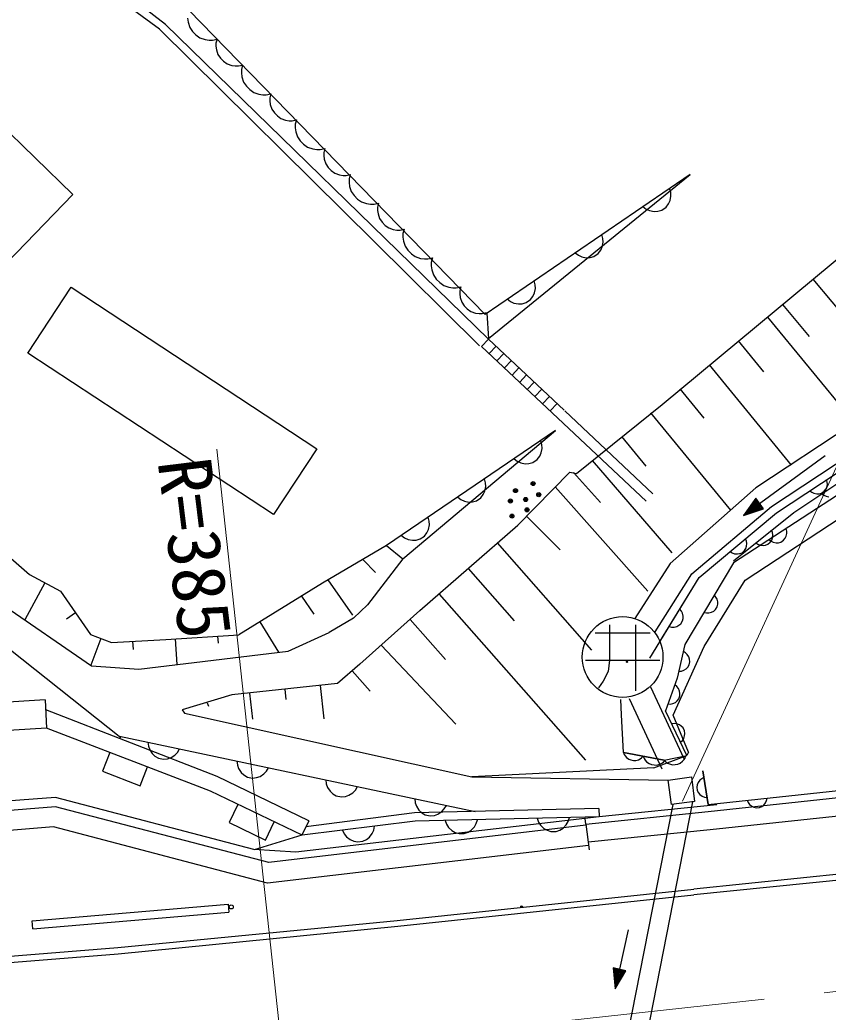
# Model space of a CAD drawing. Units: millimetres, scale not verified. Extents: x 40000 to 680000, y 20000 to 380000.
# Drawn here: x 333266 to 353272, y 272354 to 296918 of the extents above; entities that cross this region are included whole.
import ezdxf
from ezdxf.enums import TextEntityAlignment as Align

# ---------------------------------------------------------------- set-up
doc = ezdxf.new("R2010")
doc.units = ezdxf.units.MM
doc.header["$LTSCALE"] = 1000
doc.linetypes.add('CHAIN', pattern=[18.5, 12, -1.5, 3.5, -1.5])
for name, color, linetype, lineweight in [('M-BGD', 7, 'Continuous', 25), ('M-BMK', 2, 'CHAIN', 13), ('M-STR-HTXT', 7, 'Continuous', 13), ('M-STR-STRC', 7, 'Continuous', 25)]:
    doc.layers.add(name, color=color, linetype=linetype, lineweight=lineweight)
doc.styles.add('ＭＳ ゴシック', font='')
doc.styles.get('ＭＳ ゴシック').set_extended_font_data('MS Gothic')

msp = doc.modelspace()

# ---------------------------------------------------------------- linework, layer by layer
at = {"layer": 'M-BGD'}
for p, q in [((336722, 296684), (331272, 300719)), ((336869, 296801), (331713, 300837)), ((344784, 289624), (337445, 297154)), ((344865, 289014), (336869, 296801)), ((337415, 296957), (337428, 296857)), ((337428, 296857), (337470, 296730)), ((337470, 296730), (337540, 296630)), ((330541, 296507), (334581, 292595)), ((342024, 291440), (336722, 296684)), ((337540, 296630), (337624, 296545)), ((337624, 296545), (337722, 296473)), ((337722, 296473), (337849, 296430)), ((337849, 296430), (337948, 296415)), ((337948, 296415), (338033, 296414)), ((338033, 296414), (338146, 296442)), ((338146, 296442), (338120, 296340)), ((338120, 296340), (338120, 296264)), ((338120, 296264), (338132, 296175)), ((338132, 296175), (338169, 296060)), ((338169, 296060), (338232, 295970)), ((338232, 295970), (338308, 295893)), ((338308, 295893), (338396, 295829)), ((338396, 295829), (338510, 295790)), ((338510, 295790), (338599, 295776)), ((338599, 295776), (338676, 295776)), ((338676, 295776), (338778, 295800)), ((338778, 295800), (338749, 295687)), ((338749, 295687), (338748, 295603)), ((338748, 295603), (338761, 295504)), ((338761, 295504), (338803, 295376)), ((338803, 295376), (338873, 295276)), ((338873, 295276), (338957, 295191)), ((338957, 295191), (339055, 295119)), ((339055, 295119), (339182, 295076)), ((339182, 295076), (339281, 295061)), ((339281, 295061), (339366, 295060)), ((339366, 295060), (339479, 295088)), ((339479, 295088), (339453, 294986)), ((339453, 294986), (339453, 294910)), ((339453, 294910), (339465, 294821)), ((339465, 294821), (339502, 294706)), ((339502, 294706), (339565, 294616)), ((339565, 294616), (339641, 294539)), ((339641, 294539), (339729, 294475)), ((339729, 294475), (339843, 294436)), ((339843, 294436), (339932, 294422)), ((339932, 294422), (340009, 294422)), ((340009, 294422), (340111, 294446)), ((340082, 294334), (340081, 294249)), ((340111, 294446), (340082, 294334)), ((340081, 294249), (340094, 294150)), ((340094, 294150), (340136, 294022)), ((340136, 294022), (340206, 293922)), ((340206, 293922), (340290, 293837)), ((340290, 293837), (340388, 293765)), ((349163, 287394), (357031, 293931)), ((340388, 293765), (340515, 293722)), ((340515, 293722), (340614, 293707)), ((340614, 293707), (340699, 293706)), ((340699, 293706), (340812, 293734)), ((340812, 293734), (340786, 293632)), ((340786, 293632), (340786, 293556)), ((340786, 293556), (340798, 293467)), ((340798, 293467), (340835, 293352)), ((340835, 293352), (340898, 293262)), ((340898, 293262), (340974, 293185)), ((340974, 293185), (341062, 293121)), ((341062, 293121), (341176, 293082)), ((341176, 293082), (341265, 293068)), ((341265, 293068), (341342, 293068)), ((341342, 293068), (341444, 293093)), ((341444, 293093), (341415, 292980)), ((349856, 293093), (344784, 289624)), ((344867, 289028), (349856, 293093)), ((341415, 292980), (341414, 292895)), ((341414, 292895), (341427, 292796)), ((334581, 292595), (332052, 289983)), ((341427, 292796), (341469, 292668)), ((341469, 292668), (341539, 292569)), ((341539, 292569), (341623, 292483)), ((349375, 292649), (349348, 292746)), ((349360, 292445), (349381, 292556)), ((349381, 292556), (349375, 292649)), ((341623, 292483), (341721, 292412)), ((341721, 292412), (341848, 292368)), ((341848, 292368), (341947, 292353)), ((341947, 292353), (342032, 292353)), ((342032, 292353), (342145, 292380)), ((342145, 292380), (342119, 292278)), ((349259, 292280), (349321, 292360)), ((349321, 292360), (349360, 292445)), ((342119, 292278), (342119, 292202)), ((342119, 292202), (342131, 292113)), ((342131, 292113), (342168, 291998)), ((348687, 292296), (348767, 292234)), ((348767, 292234), (348852, 292195)), ((348852, 292195), (348963, 292174)), ((348963, 292174), (349056, 292180)), ((349056, 292180), (349154, 292207)), ((349154, 292207), (349259, 292280)), ((342168, 291998), (342231, 291908)), ((342231, 291908), (342307, 291831)), ((342307, 291831), (342395, 291767)), ((342395, 291767), (342509, 291728)), ((342509, 291728), (342598, 291715)), ((342598, 291715), (342675, 291714)), ((342675, 291714), (342777, 291739)), ((342748, 291626), (342747, 291541)), ((342777, 291739), (342748, 291626)), ((347697, 291505), (347670, 291602)), ((344646, 288847), (342024, 291440)), ((342747, 291541), (342760, 291442)), ((342760, 291442), (342802, 291314)), ((347682, 291301), (347703, 291412)), ((347703, 291412), (347697, 291505)), ((342802, 291314), (342872, 291215)), ((342872, 291215), (342956, 291129)), ((342956, 291129), (343054, 291058)), ((347009, 291152), (347089, 291091)), ((347089, 291091), (347174, 291051)), ((347476, 291063), (347581, 291136)), ((347581, 291136), (347643, 291216)), ((347643, 291216), (347682, 291301)), ((343054, 291058), (343181, 291014)), ((343181, 291014), (343280, 290999)), ((343280, 290999), (343365, 290999)), ((343365, 290999), (343478, 291026)), ((343478, 291026), (343449, 290913)), ((343449, 290913), (343449, 290828)), ((347174, 291051), (347285, 291030)), ((347285, 291030), (347378, 291036)), ((347378, 291036), (347476, 291063)), ((343449, 290828), (343462, 290729)), ((343462, 290729), (343503, 290602)), ((343503, 290602), (343573, 290502)), ((343573, 290502), (343657, 290416)), ((343657, 290416), (343756, 290345)), ((343756, 290345), (343883, 290302)), ((346019, 290361), (345992, 290458)), ((346025, 290268), (346019, 290361)), ((352895, 290498), (355163, 287766)), ((333461, 288669), (334533, 290300)), ((334533, 290300), (340614, 286300)), ((343883, 290302), (343982, 290287)), ((343982, 290287), (344067, 290286)), ((344067, 290286), (344180, 290313)), ((344154, 290212), (344153, 290135)), ((344153, 290135), (344165, 290046)), ((344180, 290313), (344154, 290212)), ((345965, 290072), (346004, 290157)), ((346004, 290157), (346025, 290268)), ((344165, 290046), (344202, 289931)), ((344202, 289931), (344265, 289842)), ((345331, 290008), (345411, 289947)), ((345411, 289947), (345496, 289907)), ((345496, 289907), (345607, 289886)), ((345607, 289886), (345700, 289892)), ((345700, 289892), (345798, 289919)), ((345798, 289919), (345903, 289992)), ((345903, 289992), (345965, 290072)), ((352143, 289874), (352804, 289078)), ((344265, 289842), (344341, 289765)), ((344341, 289765), (344430, 289701)), ((344430, 289701), (344544, 289661)), ((344544, 289661), (344633, 289648)), ((344633, 289648), (344709, 289647)), ((344709, 289647), (344811, 289672)), ((344822, 289661), (344867, 289028)), ((351767, 289561), (353920, 286936)), ((344865, 289014), (344694, 288832)), ((346738, 287260), (344865, 289014)), ((351045, 288969), (351673, 288203)), ((339541, 284670), (333461, 288669)), ((346579, 287061), (344694, 288832)), ((345054, 288837), (344883, 288655)), ((345242, 288660), (345071, 288478)), ((345431, 288483), (345260, 288301)), ((350323, 288377), (352359, 285894)), ((345619, 288306), (345448, 288124)), ((352423, 284727), (357836, 288335)), ((345808, 288129), (345637, 287946)), ((345997, 287951), (345825, 287769)), ((351220, 283044), (358777, 288032)), ((355676, 288114), (351481, 285330)), ((346185, 287774), (346014, 287592)), ((349600, 287785), (350194, 287061)), ((357493, 287761), (350927, 283474)), ((346374, 287597), (346202, 287415)), ((346562, 287420), (346391, 287238)), ((347040, 285686), (349163, 287394)), ((351866, 284870), (356009, 287615)), ((351995, 284717), (356120, 287448)), ((351995, 284717), (356120, 287448)), ((346751, 287243), (348936, 285188)), ((348878, 287193), (350856, 284780)), ((346579, 287061), (348765, 285005)), ((346526, 286751), (342341, 283906)), ((342742, 283576), (346526, 286751)), ((346187, 286404), (346159, 286502)), ((348156, 286601), (348756, 285869)), ((340614, 286300), (339541, 284670)), ((346132, 286115), (346171, 286200)), ((346171, 286200), (346192, 286311)), ((346192, 286311), (346187, 286404)), ((345497, 286052), (345578, 285990)), ((345578, 285990), (345663, 285951)), ((345663, 285951), (345774, 285930)), ((345774, 285930), (345867, 285935)), ((345867, 285935), (345964, 285963)), ((345964, 285963), (346070, 286035)), ((346070, 286035), (346132, 286115)), ((347434, 286009), (349406, 283725)), ((353195, 286124), (351176, 284651)), ((345588, 284412), (346881, 285723)), ((346881, 285723), (347040, 285686)), ((346972, 285712), (347636, 284968)), ((344792, 285456), (344764, 285553)), ((344797, 285363), (344792, 285456)), ((353251, 285477), (353234, 285538)), ((353254, 285418), (353251, 285477)), ((344737, 285167), (344776, 285252)), ((344776, 285252), (344797, 285363)), ((346513, 285355), (348809, 282774)), ((351481, 285330), (349360, 283462)), ((352818, 285262), (352867, 285223)), ((352867, 285223), (352920, 285198)), ((352920, 285198), (352989, 285184)), ((352989, 285184), (353048, 285186)), ((353048, 285186), (353109, 285203)), ((353109, 285203), (353175, 285247)), ((353118, 285189), (353168, 285150)), ((353175, 285247), (353214, 285297)), ((353214, 285297), (353239, 285349)), ((353239, 285349), (353254, 285418)), ((344103, 285104), (344183, 285042)), ((344183, 285042), (344268, 285003)), ((344268, 285003), (344379, 284982)), ((344379, 284982), (344472, 284987)), ((344472, 284987), (344570, 285015)), ((344570, 285015), (344675, 285087)), ((344675, 285087), (344737, 285167)), ((351485, 285075), (351176, 284651)), ((351487, 285038), (351224, 284686)), ((351489, 285002), (351273, 284721)), ((351490, 284966), (351321, 284757)), ((351674, 284816), (351485, 285075)), ((351640, 284828), (351487, 285038)), ((351606, 284841), (351489, 285002)), ((351573, 284853), (351490, 284966)), ((353168, 285150), (353220, 285125)), ((353220, 285125), (353290, 285112)), ((331622, 284836), (333502, 283186)), ((349900, 283201), (351866, 284870)), ((350080, 283113), (351995, 284717)), ((350080, 283113), (351995, 284717)), ((350931, 283529), (352423, 284727)), ((351176, 284651), (351674, 284816)), ((351224, 284686), (351640, 284828)), ((351273, 284721), (351606, 284841)), ((351321, 284757), (351573, 284853)), ((351492, 284930), (351370, 284792)), ((351370, 284792), (351539, 284866)), ((351493, 284894), (351434, 284839)), ((351434, 284839), (351505, 284878)), ((351539, 284866), (351492, 284930)), ((351505, 284878), (351493, 284894)), ((343397, 284508), (343370, 284605)), ((343402, 284415), (343397, 284508)), ((345799, 284641), (346640, 283799)), ((343167, 282297), (345588, 284412)), ((343281, 284139), (343342, 284219)), ((343342, 284219), (343381, 284304)), ((343381, 284304), (343402, 284415)), ((351894, 284225), (351872, 284284)), ((351902, 284167), (351894, 284225)), ((352247, 284264), (352231, 284326)), ((352234, 284137), (352249, 284206)), ((352249, 284206), (352247, 284264)), ((342708, 284156), (342788, 284094)), ((342788, 284094), (342873, 284055)), ((342873, 284055), (342984, 284034)), ((342984, 284034), (343077, 284039)), ((343077, 284039), (343175, 284067)), ((343175, 284067), (343281, 284139)), ((345082, 283968), (347414, 281319)), ((351252, 284017), (351229, 284076)), ((351261, 283959), (351252, 284017)), ((351255, 283889), (351261, 283959)), ((351482, 283971), (351535, 283937)), ((351777, 283939), (351840, 283989)), ((351812, 284052), (351862, 284013)), ((351840, 283989), (351874, 284042)), ((351862, 284013), (351914, 283987)), ((351874, 284042), (351894, 284097)), ((351894, 284097), (351902, 284167)), ((351914, 283987), (351983, 283973)), ((351983, 283973), (352042, 283975)), ((352042, 283975), (352103, 283991)), ((352103, 283991), (352170, 284035)), ((352170, 284035), (352209, 284084)), ((352209, 284084), (352234, 284137)), ((342341, 283906), (340757, 282974)), ((342341, 283906), (342742, 283576)), ((350845, 283755), (350899, 283722)), ((350899, 283722), (350954, 283702)), ((351082, 283705), (351141, 283728)), ((351141, 283728), (351203, 283780)), ((351203, 283780), (351236, 283834)), ((351236, 283834), (351255, 283889)), ((351535, 283937), (351590, 283917)), ((351590, 283917), (351660, 283909)), ((351660, 283909), (351718, 283917)), ((351718, 283917), (351777, 283939)), ((335763, 279146), (330138, 283618)), ((341766, 283555), (342066, 283236)), ((342742, 283576), (341870, 282437)), ((350927, 283474), (349727, 281454)), ((350954, 283702), (351025, 283696)), ((351025, 283696), (351082, 283705)), ((344364, 283336), (345504, 282041)), ((349360, 283462), (348488, 282095)), ((333885, 282979), (333391, 282064)), ((333502, 283186), (334268, 282772)), ((340757, 282974), (338686, 281694)), ((340892, 283053), (341496, 282184)), ((348855, 281117), (350080, 283113)), ((348988, 281765), (349900, 283201)), ((349100, 281515), (350080, 283113)), ((350202, 281407), (351220, 283044)), ((334268, 282772), (335016, 281702)), ((340239, 282654), (340540, 282203)), ((343646, 282704), (347265, 278591)), ((350496, 282631), (350455, 282679)), ((350524, 282580), (350496, 282631)), ((350541, 282511), (350524, 282580)), ((350542, 282453), (350541, 282511)), ((332789, 282477), (335042, 280929)), ((334642, 282237), (334418, 282081)), ((341522, 282109), (341870, 282437)), ((343167, 282297), (341680, 280971)), ((349639, 282280), (349598, 282328)), ((349666, 282228), (349639, 282280)), ((350199, 282249), (350261, 282236)), ((350261, 282236), (350320, 282236)), ((350320, 282236), (350388, 282254)), ((350388, 282254), (350439, 282281)), ((350439, 282281), (350487, 282323)), ((350487, 282323), (350528, 282391)), ((350528, 282391), (350542, 282453)), ((339204, 282014), (339666, 281265)), ((341522, 282109), (340920, 281752)), ((342927, 282071), (343800, 281080)), ((349626, 281971), (349667, 282039)), ((349682, 282159), (349666, 282228)), ((349667, 282039), (349682, 282101)), ((349682, 282101), (349682, 282159)), ((339906, 281294), (340920, 281752)), ((347504, 281745), (348864, 281745)), ((347864, 281945), (347864, 281065)), ((348504, 281945), (348504, 280305)), ((349337, 281902), (349398, 281888)), ((349398, 281888), (349457, 281887)), ((349457, 281887), (349526, 281904)), ((349526, 281904), (349577, 281930)), ((349577, 281930), (349626, 281971)), ((335016, 281702), (335530, 281503)), ((335273, 281602), (335019, 280945)), ((335530, 281503), (336877, 281576)), ((336056, 281535), (336069, 281330)), ((336877, 281576), (338686, 281694)), ((337108, 281598), (337147, 280960)), ((338160, 281662), (338170, 281490)), ((336209, 280846), (339906, 281294)), ((342209, 281439), (344058, 279487)), ((349436, 279706), (350202, 281407)), ((349727, 281454), (349539, 280619)), ((349742, 281248), (349688, 281280)), ((347264, 281065), (349104, 281065)), ((347864, 281065), (347824, 280785)), ((349784, 281207), (349742, 281248)), ((349822, 281147), (349784, 281207)), ((349840, 281092), (349822, 281147)), ((349829, 280951), (349847, 281029)), ((349847, 281029), (349840, 281092)), ((335042, 280929), (336209, 280846)), ((341680, 280971), (341128, 280488)), ((341491, 280807), (341936, 280301)), ((347824, 280785), (347704, 280545)), ((349578, 280793), (349641, 280799)), ((349641, 280799), (349696, 280817)), ((349696, 280817), (349756, 280855)), ((349756, 280855), (349796, 280897)), ((349796, 280897), (349829, 280951)), ((347704, 280545), (347584, 280385)), ((349539, 280619), (349244, 279817)), ((341128, 280488), (338516, 280206)), ((339824, 280348), (339852, 280093)), ((340696, 280443), (340786, 279615)), ((348872, 280405), (349699, 278632)), ((349527, 280413), (349478, 280453)), ((349564, 280368), (349527, 280413)), ((349593, 280303), (349564, 280368)), ((349604, 280246), (349593, 280303)), ((333892, 280089), (327594, 279694)), ((333892, 280089), (333929, 279388)), ((338516, 280206), (337281, 279840)), ((338952, 280253), (339023, 279608)), ((348161, 279715), (348144, 280094)), ((348343, 280119), (349156, 278379)), ((349490, 280022), (349535, 280058)), ((349535, 280058), (349575, 280108)), ((349575, 280108), (349602, 280183)), ((349602, 280183), (349604, 280246)), ((338150, 278191), (333906, 279837)), ((337281, 279840), (337341, 279755)), ((337905, 280014), (337931, 279930)), ((349777, 278709), (349244, 279817)), ((349305, 279983), (349368, 279981)), ((349368, 279981), (349425, 279992)), ((349425, 279992), (349490, 280022)), ((337341, 279755), (344449, 278182)), ((348203, 278785), (348161, 279715)), ((349818, 278787), (349436, 279706)), ((350306, 277325), (371973, 279626)), ((333929, 279388), (327643, 278992)), ((337983, 277824), (333929, 279388)), ((349465, 279496), (349402, 279488)), ((349523, 279491), (349465, 279496)), ((349590, 279467), (349523, 279491)), ((349638, 279435), (349590, 279467)), ((349682, 279390), (349638, 279435)), ((349717, 279318), (349682, 279390)), ((349725, 279255), (349717, 279318)), ((350299, 277496), (367286, 279308)), ((335728, 279189), (344532, 277324)), ((349619, 279038), (349664, 279082)), ((349664, 279082), (349696, 279130)), ((349696, 279130), (349720, 279197)), ((349720, 279197), (349725, 279255)), ((350351, 276877), (372021, 279179)), ((336437, 279038), (336449, 278938)), ((336449, 278938), (336479, 278850)), ((336479, 278850), (336541, 278755)), ((337169, 278785), (337220, 278873)), ((335490, 278786), (335310, 278320)), ((336541, 278755), (336609, 278691)), ((336609, 278691), (336696, 278640)), ((336696, 278640), (336821, 278613)), ((336821, 278613), (336922, 278625)), ((336922, 278625), (337010, 278655)), ((337010, 278655), (337105, 278717)), ((337105, 278717), (337169, 278785)), ((338638, 278572), (338650, 278472)), ((349214, 278595), (348203, 278785)), ((348203, 278785), (349214, 278595)), ((348203, 278785), (348224, 278731)), ((348224, 278731), (348248, 278696)), ((348248, 278696), (348281, 278659)), ((348281, 278659), (348335, 278618)), ((348335, 278618), (348392, 278597)), ((348392, 278597), (348451, 278586)), ((348451, 278586), (348512, 278585)), ((348512, 278585), (348576, 278603)), ((348576, 278603), (348621, 278625)), ((348621, 278625), (348656, 278649)), ((348656, 278649), (348695, 278693)), ((348695, 278693), (348717, 278633)), ((348717, 278633), (348743, 278594)), ((348743, 278594), (348780, 278554)), ((348780, 278554), (348839, 278509)), ((348954, 278402), (349777, 278709)), ((349193, 278543), (349235, 278591)), ((349214, 278595), (349777, 278709)), ((349214, 278595), (349777, 278709)), ((349214, 278595), (349258, 278548)), ((349612, 278518), (349670, 278564)), ((349670, 278564), (349706, 278605)), ((349706, 278605), (349732, 278644)), ((349732, 278644), (349753, 278704)), ((349818, 278787), (349777, 278709)), ((335310, 278320), (336243, 277960)), ((336243, 277960), (336423, 278426)), ((338650, 278472), (338680, 278383)), ((338680, 278383), (338742, 278288)), ((339306, 278251), (339370, 278319)), ((339370, 278319), (339421, 278406)), ((348954, 278402), (344449, 278182)), ((348839, 278509), (348902, 278486)), ((348902, 278486), (348967, 278474)), ((348967, 278474), (349034, 278472)), ((349034, 278472), (349105, 278493)), ((349105, 278493), (349154, 278517)), ((349154, 278517), (349193, 278543)), ((349258, 278548), (349297, 278522)), ((349297, 278522), (349346, 278498)), ((349346, 278498), (349417, 278479)), ((349417, 278479), (349484, 278481)), ((349484, 278481), (349549, 278494)), ((349549, 278494), (349612, 278518)), ((350299, 277496), (350172, 278330)), ((350172, 278330), (350299, 277496)), ((340415, 277090), (338150, 278191)), ((338742, 278288), (338810, 278225)), ((338810, 278225), (338897, 278174)), ((338897, 278174), (339023, 278147)), ((339023, 278147), (339123, 278159)), ((339123, 278159), (339211, 278189)), ((339211, 278189), (339306, 278251)), ((340839, 278106), (340851, 278005)), ((344449, 278182), (349312, 278101)), ((349312, 278101), (349886, 278176)), ((349391, 277492), (349312, 278101)), ((349886, 278176), (349965, 277567)), ((350097, 278094), (350055, 278037)), ((350142, 278132), (350097, 278094)), ((350198, 278160), (350142, 278132)), ((340250, 276735), (337983, 277824)), ((340851, 278005), (340881, 277917)), ((340881, 277917), (340943, 277822)), ((340943, 277822), (341011, 277759)), ((341507, 277784), (341571, 277853)), ((341571, 277853), (341622, 277940)), ((350033, 277983), (350022, 277921)), ((350022, 277921), (350034, 277842)), ((350055, 278037), (350033, 277983)), ((350034, 277842), (350063, 277786)), ((334145, 277664), (327751, 277221)), ((339061, 276378), (334145, 277664)), ((341011, 277759), (341098, 277707)), ((341098, 277707), (341224, 277681)), ((341224, 277681), (341324, 277692)), ((341324, 277692), (341412, 277723)), ((341412, 277723), (341507, 277784)), ((343040, 277640), (343052, 277539)), ((350063, 277786), (350100, 277741)), ((350100, 277741), (350157, 277699)), ((350157, 277699), (350211, 277677)), ((350211, 277677), (350274, 277666)), ((351264, 277599), (351290, 277542)), ((351723, 277538), (351748, 277590)), ((351748, 277590), (351761, 277652)), ((334149, 277436), (328081, 276970)), ((339431, 276059), (334149, 277436)), ((338663, 277496), (338446, 277046)), ((347597, 277393), (343034, 277289)), ((343052, 277539), (343082, 277451)), ((343082, 277451), (343144, 277356)), ((343144, 277356), (343212, 277292)), ((343708, 277318), (343772, 277387)), ((343772, 277387), (343823, 277474)), ((349427, 277497), (346941, 264878)), ((347275, 277004), (350306, 277325)), ((347439, 264927), (349926, 277562)), ((347597, 277393), (347605, 277190)), ((347604, 277200), (350520, 277495)), ((349965, 277567), (349391, 277492)), ((351290, 277542), (351326, 277495)), ((351326, 277495), (351381, 277451)), ((351381, 277451), (351433, 277426)), ((351433, 277426), (351495, 277413)), ((351495, 277413), (351575, 277421)), ((351575, 277421), (351632, 277447)), ((351632, 277447), (351679, 277482)), ((351679, 277482), (351723, 277538)), ((347605, 277190), (340100, 276315)), ((340415, 277090), (340244, 276734)), ((343054, 277084), (340250, 276735)), ((343034, 277289), (340346, 276946)), ((347605, 277190), (343054, 277084)), ((343212, 277292), (343300, 277241)), ((343300, 277241), (343425, 277215)), ((343425, 277215), (343525, 277226)), ((343525, 277226), (343613, 277257)), ((343613, 277257), (343708, 277318)), ((343792, 277101), (343826, 277006)), ((344562, 277023), (344592, 277119)), ((346067, 277154), (346102, 277059)), ((346837, 277076), (346867, 277173)), ((347275, 277004), (347255, 277149)), ((334102, 276938), (328122, 276472)), ((339394, 275546), (334102, 276938)), ((338446, 277046), (339347, 276611)), ((339347, 276611), (339564, 277062)), ((347278, 276982), (339431, 276059)), ((341252, 276859), (341296, 276768)), ((341988, 276774), (342026, 276859)), ((342026, 276859), (342046, 276958)), ((343826, 277006), (343876, 276927)), ((343876, 276927), (343958, 276849)), ((343958, 276849), (344039, 276802)), ((344359, 276810), (344438, 276860)), ((344438, 276860), (344516, 276942)), ((344516, 276942), (344562, 277023)), ((346102, 277059), (346151, 276980)), ((346151, 276980), (346233, 276902)), ((346233, 276902), (346314, 276856)), ((346314, 276856), (346411, 276826)), ((346539, 276829), (346634, 276863)), ((346634, 276863), (346713, 276913)), ((346713, 276913), (346791, 276995)), ((346791, 276995), (346837, 277076)), ((347275, 277004), (347359, 276371)), ((347333, 276568), (350351, 276877)), ((340244, 276734), (339063, 276373)), ((341296, 276768), (341353, 276695)), ((341353, 276695), (341442, 276625)), ((341442, 276625), (341528, 276587)), ((341528, 276587), (341627, 276567)), ((341754, 276583), (341845, 276627)), ((341845, 276627), (341919, 276684)), ((341919, 276684), (341988, 276774)), ((344039, 276802), (344136, 276773)), ((344136, 276773), (344264, 276776)), ((344264, 276776), (344359, 276810)), ((346411, 276826), (346539, 276829)), ((340100, 276315), (339061, 276378)), ((347344, 276483), (339394, 275546)), ((341627, 276567), (341754, 276583)), ((353780, 275798), (349945, 275395)), ((353796, 275648), (349950, 275256)), ((342607, 274622), (349945, 275395)), ((342624, 274481), (349950, 275256)), ((335687, 273952), (342607, 274622)), ((335703, 273799), (342624, 274481)), ((348325, 274392), (348000, 272928)), ((329424, 273452), (335687, 273952)), ((329440, 273298), (335703, 273799)), ((348264, 273381), (347952, 273451)), ((347952, 273451), (348000, 272928)), ((348231, 273368), (347977, 273425)), ((347977, 273425), (348013, 272986)), ((348197, 273355), (348002, 273399)), ((348002, 273399), (348026, 273045)), ((348000, 272928), (348264, 273381)), ((348013, 272986), (348231, 273368)), ((348026, 273045), (348197, 273355)), ((348164, 273342), (348027, 273373)), ((348027, 273373), (348039, 273104)), ((348039, 273104), (348164, 273342)), ((348130, 273329), (348052, 273346)), ((348052, 273346), (348052, 273162)), ((348052, 273162), (348130, 273329)), ((348077, 273320), (348069, 273240)), ((348069, 273240), (348096, 273316)), ((348096, 273316), (348077, 273320))]:
    msp.add_line(p, q, dxfattribs=at)
for centre, radius in [((345970, 285439), 50), ((345970, 285439), 30), ((345970, 285439), 10), ((345533, 285264), 50), ((345533, 285264), 30), ((345533, 285264), 10), ((346108, 285164), 50), ((346108, 285164), 30), ((345408, 285008), 50), ((345408, 285008), 30), ((345408, 285008), 10), ((345783, 285045), 50), ((345783, 285045), 30), ((345783, 285045), 10), ((346108, 285164), 10), ((345820, 284789), 50), ((345820, 284789), 30), ((345820, 284789), 10), ((345445, 284633), 50), ((345445, 284633), 30), ((345445, 284633), 10), ((348184, 281145), 1000), ((348295, 281026), 15), ((338499, 274958), 50), ((345683, 274964), 20)]:
    msp.add_circle(centre, radius, dxfattribs=at)
at = {"layer": 'M-BMK'}
msp.add_line((339756, 271380), (414924, 279524), dxfattribs=at)
at = {"layer": 'M-STR-HTXT'}
for p, q in [((349667, 277575), (358549, 296879)), ((339756, 271380), (338141, 286292))]:
    msp.add_line(p, q, dxfattribs=at)
at = {"layer": 'M-STR-STRC'}
for p, q in [((333572, 274613), (338421, 275025)), ((338421, 275025), (338438, 274826)), ((333589, 274414), (338438, 274826)), ((333589, 274414), (333572, 274613))]:
    msp.add_line(p, q, dxfattribs=at)
msp.add_circle((338499, 274958), 50, dxfattribs=at)

# ---------------------------------------------------------------- texts
at = {"layer": 'M-STR-HTXT', "style": 'ＭＳ ゴシック'}
msp.add_text('R=385', height=1320, rotation=277, dxfattribs=at).set_placement((336281, 285943), align=Align.BOTTOM_LEFT)

doc.saveas('drawing.dxf')
